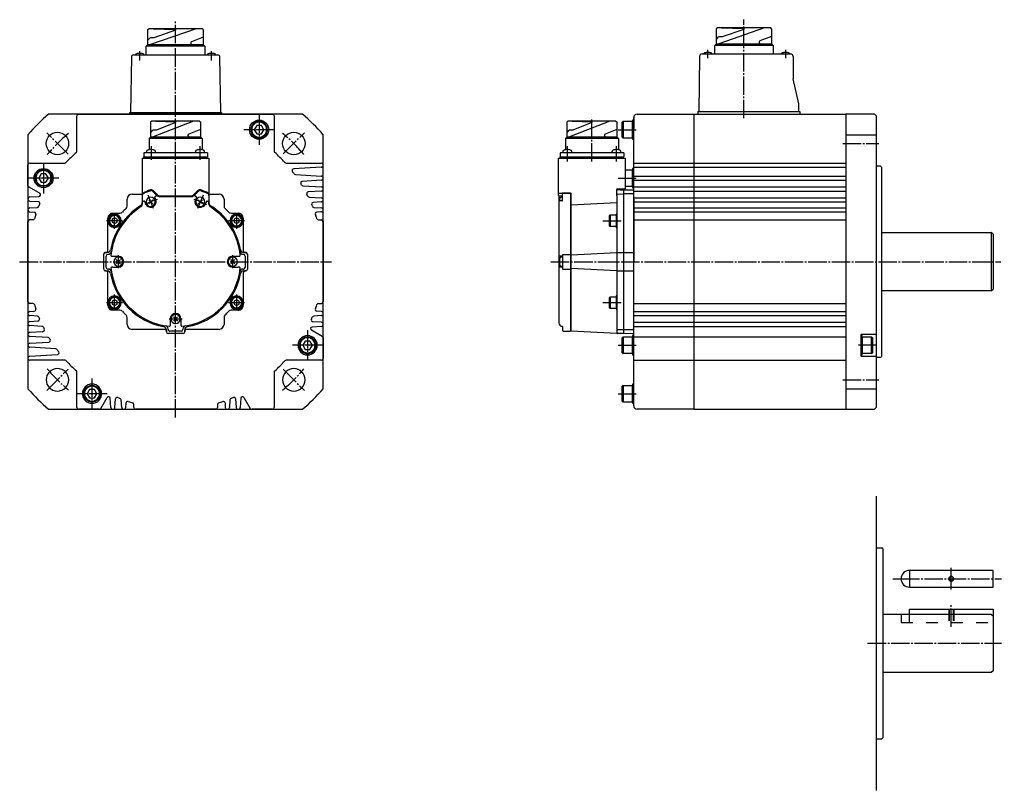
# Model space of a CAD drawing. Extents: x 0 to 920, y 0 to 461.
# Drawn here: x 0 to 587, y 0 to 461 of the extents above; entities that cross this region are included whole.
import ezdxf

# ---------------------------------------------------------------- set-up
doc = ezdxf.new("R2010")
doc.units = 0
doc.header["$MEASUREMENT"] = 0
doc.linetypes.add('DASH_CENTER', pattern=[14, 11, -1, 1, -1])
doc.linetypes.add('DASHED', pattern=[15, 7, -8])
doc.layers.get('0').update_dxf_attribs({"linetype": 'CONTINUOUS'})

msp = doc.modelspace()

# ---------------------------------------------------------------- linework, layer by layer
at = {"color": 1, "linetype": 'DASH_CENTER'}
for p, q in [((93.3, 223.05), (93.3, 460.7)), ((433.42, 402.15), (433.42, 461.2)), ((71.86, 436.65), (71.86, 442.39)), ((114.86, 436.65), (114.86, 442.39)), ((411.82, 438.15), (411.82, 443.15)), ((458.32, 443.15), (458.32, 438.15)), ((143.3, 404.45), (143.3, 386.25)), ((342.42, 376.35), (342.42, 402.49)), ((152.4, 395.35), (134.2, 395.35)), ((358.12, 395.35), (368.92, 395.35)), ((28.95, 380.69), (16.23, 393.42)), ((157.76, 380.81), (170.37, 393.42)), ((78.62, 385.53), (78.62, 377.27)), ((107.98, 377.27), (107.98, 385.53)), ((327.74, 376.35), (327.74, 385.44)), ((357.1, 376.35), (357.1, 385.44)), ((492.49, 387.06), (514.05, 387.06)), ((14.3, 375.45), (14.3, 357.25)), ((23.4, 366.35), (5.2, 366.35)), ((358.12, 366.35), (368.92, 366.35)), ((80.08, 348.27), (76.82, 356.12)), ((109.78, 356.12), (106.52, 348.27)), ((61.6, 340.85), (52, 340.85)), ((56.8, 336.05), (56.8, 345.65)), ((134.6, 340.85), (125, 340.85)), ((129.8, 345.65), (129.8, 336.05)), ((348.92, 340.85), (360.42, 340.85)), ((59.05, 320.24), (59.05, 312.46)), ((127.55, 312.46), (127.55, 320.24)), ((0, 316.35), (186.6, 316.35)), ((317.9, 316.35), (587.02, 316.35)), ((322.17, 316.35), (326.03, 316.35)), ((56.8, 287.05), (56.8, 296.65)), ((129.8, 296.65), (129.8, 287.05)), ((52, 291.85), (61.6, 291.85)), ((125, 291.85), (134.6, 291.85)), ((348.92, 291.85), (360.42, 291.85)), ((89.41, 282.1), (97.19, 282.1)), ((172.3, 275.45), (172.3, 257.25)), ((181.4, 266.35), (163.2, 266.35)), ((358.12, 266.35), (368.92, 266.35)), ((512.73, 266.35), (501.93, 266.35)), ((16.23, 239.27), (28.95, 252)), ((157.65, 252), (170.37, 239.27)), ((43.3, 246.45), (43.3, 228.25)), ((492.49, 245.64), (514.05, 245.64)), ((52.4, 237.35), (34.2, 237.35)), ((47.85, 237.35), (43.3, 237.35)), ((358.12, 237.35), (368.92, 237.35)), ((557.42, 120.18), (557.42, 133.28)), ((522.42, 126.61), (527.42, 126.61)), ((527.42, 126.61), (587.42, 126.61)), ((557.42, 97.9), (557.42, 111)), ((507.42, 88), (587.42, 88))]:
    msp.add_line(p, q, dxfattribs=at)
at = {"color": 7, "linetype": 'Continuous'}
for p, q in [((76.8, 455.2), (77.3, 455.7)), ((76.8, 446.26), (76.8, 455.2)), ((109.3, 455.7), (77.3, 455.7)), ((109.3, 455.7), (77.31, 455.7)), ((105.63, 455.7), (78.32, 446.26)), ((79.83, 455.7), (93.24, 455.31)), ((93.24, 454.84), (80.24, 450.35)), ((93.24, 455.31), (93.24, 454.84)), ((109.8, 455.2), (109.3, 455.7)), ((109.8, 455.2), (109.8, 446.26)), ((416.93, 455.7), (417.43, 456.2)), ((416.93, 446.76), (416.93, 455.7)), ((449.42, 456.2), (417.43, 456.2)), ((449.42, 456.2), (417.43, 456.2)), ((449.42, 456.2), (417.44, 456.2)), ((445.75, 456.2), (418.45, 446.76)), ((419.95, 456.2), (433.37, 455.81)), ((433.37, 455.34), (420.36, 450.85)), ((433.37, 455.81), (433.37, 455.34)), ((449.92, 455.7), (449.42, 456.2)), ((449.92, 455.7), (449.92, 446.76)), ((76.8, 448.85), (78.06, 450.35)), ((80.24, 450.35), (78.06, 450.35)), ((102.36, 447.24), (102.36, 447.01)), ((109.8, 450.67), (102.84, 447.94)), ((415.93, 445.76), (416.93, 446.76)), ((416.93, 449.35), (418.18, 450.85)), ((416.93, 446.76), (443.23, 446.76)), ((420.36, 450.85), (418.18, 450.85)), ((442.48, 447.74), (442.48, 447.51)), ((449.92, 451.17), (442.96, 448.44)), ((443.23, 446.76), (449.92, 446.76)), ((449.92, 446.76), (450.92, 445.76)), ((449.92, 446.76), (450.92, 445.76)), ((75.77, 440.15), (75.8, 445.26)), ((75.8, 445.26), (76.8, 446.26)), ((110.8, 445.26), (75.8, 445.26)), ((76.8, 446.26), (103.11, 446.26)), ((103.11, 446.26), (109.8, 446.26)), ((109.8, 446.26), (110.8, 445.26)), ((109.8, 446.26), (110.8, 445.26)), ((110.8, 445.26), (110.83, 440.15)), ((408.3, 440.65), (434.82, 440.65)), ((415.9, 440.65), (415.93, 445.76)), ((450.92, 445.76), (415.93, 445.76)), ((434.82, 440.65), (461.32, 440.65)), ((450.92, 445.76), (450.95, 440.65)), ((66.84, 438.67), (66.36, 405.65)), ((68.34, 440.15), (93.36, 440.15)), ((93.36, 440.15), (118.38, 440.15)), ((120.35, 405.65), (119.88, 438.67)), ((406.8, 439.17), (406.33, 406.15)), ((462.82, 439.15), (462.82, 425.85)), ((466.32, 410.85), (462.82, 425.85)), ((65.86, 404.65), (65.86, 405.65)), ((65.86, 405.65), (76.16, 405.65)), ((76.16, 405.65), (110.67, 405.65)), ((110.67, 405.65), (120.86, 405.65)), ((120.86, 405.65), (120.86, 404.65)), ((405.82, 406.15), (466.82, 406.15)), ((405.82, 406.15), (405.82, 404.65)), ((466.32, 406.15), (466.32, 410.85)), ((466.82, 406.15), (466.82, 404.65)), ((169.3, 404.65), (17.3, 404.65)), ((34.3, 382.49), (34.3, 403.65)), ((35.3, 404.65), (151.3, 404.65)), ((65.86, 404.65), (66.36, 404.65)), ((66.5, 404.65), (73.3, 404.65)), ((78.42, 399.99), (78.92, 400.49)), ((78.42, 391.05), (78.42, 399.99)), ((107.67, 400.49), (78.92, 400.49)), ((93.3, 400.49), (78.92, 400.49)), ((104.01, 400.49), (79.95, 391.05)), ((81.45, 400.49), (93.3, 400.1)), ((93.3, 399.63), (81.86, 395.14)), ((107.67, 400.49), (93.3, 400.49)), ((93.3, 400.1), (93.3, 399.63)), ((93.3, 399.63), (93.3, 400.1)), ((107.67, 400.49), (108.17, 399.99)), ((108.17, 399.99), (108.17, 391.05)), ((113.3, 404.65), (120.1, 404.65)), ((120.36, 404.65), (120.86, 404.65)), ((152.3, 403.65), (152.3, 382.49)), ((327.55, 399.99), (328.05, 400.49)), ((327.55, 391.05), (327.55, 399.99)), ((342.42, 400.49), (328.05, 400.49)), ((353.13, 400.49), (329.07, 391.05)), ((330.58, 400.49), (342.42, 400.1)), ((342.42, 399.63), (330.99, 395.14)), ((356.8, 400.49), (342.42, 400.49)), ((342.42, 399.63), (342.42, 400.1)), ((342.42, 400.1), (342.42, 399.63)), ((356.8, 400.49), (357.3, 399.99)), ((357.3, 399.99), (357.3, 391.05)), ((361.12, 400.35), (360.62, 399.85)), ((360.62, 390.85), (360.62, 399.85)), ((361.12, 400.35), (361.12, 390.35)), ((361.12, 400.35), (366.62, 400.35)), ((366.62, 401.1), (366.62, 389.6)), ((367.42, 401.1), (366.62, 401.1)), ((366.62, 395.35), (366.62, 400.35)), ((367.42, 316.35), (367.42, 402.65)), ((367.42, 402.65), (367.42, 396.02)), ((369.42, 404.65), (403.42, 404.65)), ((403.42, 404.65), (403.42, 228.05)), ((403.42, 404.65), (494.42, 404.65)), ((511.42, 404.65), (494.42, 404.65)), ((494.42, 404.65), (494.42, 228.05)), ((512.42, 403.65), (511.42, 404.65)), ((512.42, 403.65), (512.42, 316.35)), ((512.42, 403.65), (512.42, 396.45)), ((78.42, 393.64), (79.68, 395.14)), ((81.86, 395.14), (79.68, 395.14)), ((108.17, 395.46), (101.21, 392.73)), ((141.86, 397.85), (140.41, 395.35)), ((140.41, 395.35), (141.86, 392.85)), ((144.74, 397.85), (141.86, 397.85)), ((146.19, 395.35), (144.74, 397.85)), ((144.74, 392.85), (146.19, 395.35)), ((327.55, 393.64), (328.8, 395.14)), ((330.99, 395.14), (328.8, 395.14)), ((357.3, 395.46), (350.34, 392.73)), ((366.62, 390.35), (366.62, 395.35)), ((5, 392.34), (5, 240.35)), ((77.42, 390.05), (78.42, 391.05)), ((77.42, 390.05), (77.42, 383.33)), ((93.3, 390.05), (77.42, 390.05)), ((78.42, 391.05), (93.3, 391.05)), ((93.3, 391.05), (108.17, 391.05)), ((109.17, 390.05), (93.3, 390.05)), ((100.74, 392.03), (100.74, 391.8)), ((108.17, 391.05), (109.17, 390.05)), ((109.17, 390.05), (109.17, 383.33)), ((141.86, 392.85), (144.74, 392.85)), ((181.6, 240.35), (181.6, 392.34)), ((326.55, 390.05), (327.55, 391.05)), ((326.55, 390.05), (326.55, 383.33)), ((342.42, 390.05), (326.55, 390.05)), ((327.55, 391.05), (342.42, 391.05)), ((342.42, 391.05), (357.3, 391.05)), ((358.3, 390.05), (342.42, 390.05)), ((349.86, 392.03), (349.86, 391.8)), ((357.3, 391.05), (358.3, 390.05)), ((358.3, 390.05), (358.3, 383.33)), ((360.62, 390.85), (361.12, 390.35)), ((366.62, 390.35), (361.12, 390.35)), ((366.62, 389.6), (367.42, 389.6)), ((494.42, 392.34), (512.42, 392.34)), ((75.94, 382.28), (75.87, 381.44)), ((81.37, 381.44), (81.3, 382.28)), ((105.3, 382.28), (105.23, 381.44)), ((110.73, 381.44), (110.66, 382.28)), ((325.07, 382.28), (324.99, 381.44)), ((330.49, 381.44), (330.42, 382.28)), ((354.43, 382.28), (354.35, 381.44)), ((359.85, 381.44), (359.78, 382.28)), ((73.3, 378.35), (73.3, 351.53)), ((73.3, 378.35), (113.3, 378.35)), ((73.3, 378.35), (113.3, 378.35)), ((73.3, 378.35), (113.3, 378.35)), ((74.25, 381.44), (74.25, 379.05)), ((112.35, 381.44), (74.25, 381.44)), ((74.25, 379.05), (112.35, 379.05)), ((74.3, 378.35), (74.3, 379.05)), ((112.3, 378.35), (112.3, 379.05)), ((112.35, 381.44), (112.35, 379.05)), ((113.3, 378.35), (113.3, 351.53)), ((322.42, 378.35), (362.42, 378.35)), ((322.42, 357.62), (322.42, 378.35)), ((323.37, 381.44), (323.37, 379.05)), ((361.47, 381.44), (323.37, 381.44)), ((323.37, 379.05), (361.47, 379.05)), ((323.42, 378.35), (323.42, 379.05)), ((361.42, 378.35), (361.42, 379.05)), ((361.47, 381.44), (361.47, 379.05)), ((362.42, 378.35), (362.42, 360.05)), ((5, 361.92), (5, 374.35)), ((6, 375.35), (26.95, 375.35)), ((159.44, 375.35), (180.52, 375.35)), ((180.52, 372.86), (163.97, 371.85)), ((362.42, 371.35), (366.62, 371.35)), ((367.42, 372.1), (366.62, 372.1)), ((366.62, 372.1), (366.62, 360.6)), ((366.62, 366.35), (366.62, 371.35)), ((367.42, 375.35), (494.42, 375.35)), ((367.42, 372.85), (494.42, 372.85)), ((515.12, 373.5), (512.92, 373.5)), ((515.62, 373), (515.12, 373.5)), ((515.62, 373), (515.62, 368.85)), ((12.86, 368.85), (11.41, 366.35)), ((11.41, 366.35), (12.86, 363.85)), ((15.74, 368.85), (12.86, 368.85)), ((17.19, 366.35), (15.74, 368.85)), ((15.74, 363.85), (17.19, 366.35)), ((164.97, 368.54), (180.52, 367.59)), ((180.52, 365.1), (169.13, 364.41)), ((366.62, 361.35), (366.62, 366.35)), ((367.42, 367.59), (494.42, 367.59)), ((367.42, 365.09), (494.42, 365.09)), ((515.62, 368.85), (515.62, 259.7)), ((5.5, 361.06), (12.03, 357.29)), ((12.86, 363.85), (15.74, 363.85)), ((79.54, 358.61), (82.36, 355.79)), ((79.93, 358.97), (82.76, 356.14)), ((103.84, 356.14), (106.67, 358.97)), ((104.24, 355.79), (107.06, 358.61)), ((169.53, 361.76), (180.52, 361.08)), ((180.52, 358.6), (172.68, 358.12)), ((357.22, 359.35), (357.22, 356.05)), ((357.42, 355.85), (357.42, 359.05)), ((357.72, 359.85), (362.22, 359.85)), ((359.42, 359.38), (357.72, 359.35)), ((359.42, 359.38), (361.42, 359.35)), ((361.42, 359.36), (366.93, 359.45)), ((361.42, 359.36), (361.42, 273.34)), ((366.62, 361.35), (362.42, 361.35)), ((366.62, 360.6), (367.42, 360.6)), ((367.42, 361.09), (494.42, 361.09)), ((367.42, 272.74), (367.42, 359.95)), ((367.42, 358.59), (494.42, 358.59)), ((6.08, 355.09), (11.59, 355.42)), ((6.08, 352.61), (11.18, 352.29)), ((64.3, 349.65), (64.3, 353.85)), ((67.3, 356.85), (73.3, 356.85)), ((73.3, 356.03), (73.3, 350.77)), ((78.45, 352.19), (77.21, 353.43)), ((78.45, 352.19), (79.69, 353.43)), ((81.45, 353.44), (80.87, 354.85)), ((83.42, 355.35), (103.18, 355.35)), ((83.46, 355.85), (103.14, 355.85)), ((105.73, 354.85), (105.15, 353.44)), ((106.91, 353.43), (108.15, 352.19)), ((109.39, 353.43), (108.15, 352.19)), ((113.3, 356.85), (119.3, 356.85)), ((122.3, 353.85), (122.3, 349.65)), ((173.24, 355.03), (180.52, 354.59)), ((322.42, 356.05), (322.42, 357.62)), ((322.62, 357.42), (329.72, 357.42)), ((322.62, 355.85), (324.87, 355.85)), ((322.72, 355.59), (322.72, 352.47)), ((322.72, 352.47), (322.72, 350.67)), ((322.92, 355.79), (324.72, 355.79)), ((324.72, 352.67), (322.92, 352.67)), ((324.92, 354.94), (324.08, 354.87)), ((329.52, 357.42), (324.72, 357.42)), ((324.72, 355.79), (324.72, 355.79)), ((324.72, 352.67), (324.72, 352.67)), ((324.92, 355.99), (324.92, 356.92)), ((324.92, 352.87), (324.92, 355.99)), ((329.52, 357.42), (329.52, 275.15)), ((329.92, 274.75), (329.92, 357.22)), ((357.42, 355.85), (357.42, 273.35)), ((357.72, 356.85), (359.42, 356.88)), ((359.42, 356.88), (361.42, 356.85)), ((366.93, 356.95), (361.42, 356.86)), ((367.42, 354.59), (494.42, 354.59)), ((367.42, 353.85), (367.42, 316.35)), ((6.08, 348.59), (10.59, 348.86)), ((75.45, 350.95), (74.86, 352.36)), ((78.45, 352.19), (77.21, 350.96)), ((78.45, 352.19), (79.69, 350.96)), ((106.91, 350.96), (108.15, 352.19)), ((109.39, 350.96), (108.15, 352.19)), ((111.74, 352.36), (111.15, 350.95)), ((113.3, 350.77), (113.3, 351.84)), ((180.52, 352.1), (175.62, 351.8)), ((176.01, 348.86), (180.52, 348.59)), ((322.72, 350.67), (322.72, 319.8)), ((329.92, 350.41), (357.42, 351.81)), ((367.42, 352.09), (494.42, 352.09)), ((367.42, 348.59), (494.42, 348.59)), ((7.87, 341.35), (6, 341.35)), ((6.08, 346.11), (8.76, 345.94)), ((52.8, 322.85), (52.8, 342.35)), ((56.8, 342.58), (55.3, 341.71)), ((55.3, 341.71), (55.3, 339.98)), ((55.8, 345.35), (59.99, 345.35)), ((58.3, 341.71), (56.8, 342.58)), ((58.3, 339.98), (58.3, 341.71)), ((126.61, 345.35), (130.8, 345.35)), ((129.8, 342.58), (128.3, 341.71)), ((128.3, 341.71), (128.3, 339.98)), ((131.3, 341.71), (129.8, 342.58)), ((131.3, 339.98), (131.3, 341.71)), ((133.8, 342.35), (133.8, 322.85)), ((180.52, 346.1), (177.84, 345.94)), ((178.73, 341.34), (180.6, 341.34)), ((353.27, 344.35), (352.92, 344)), ((352.92, 337.7), (352.92, 344)), ((353.27, 344.35), (356.92, 344.35)), ((353.27, 344.35), (353.27, 337.35)), ((357.42, 344.85), (356.92, 344.85)), ((356.92, 344.85), (356.92, 336.85)), ((367.42, 346.09), (494.42, 346.09)), ((367.42, 341.34), (494.42, 341.34)), ((5, 316.35), (5, 340.35)), ((55.3, 339.98), (56.8, 339.11)), ((56.8, 339.11), (58.3, 339.98)), ((128.3, 339.98), (129.8, 339.11)), ((129.8, 339.11), (131.3, 339.98)), ((181.6, 340.34), (181.6, 316.35)), ((352.92, 337.7), (353.27, 337.35)), ((356.92, 337.35), (353.27, 337.35)), ((356.92, 336.85), (357.42, 336.85)), ((515.62, 333.85), (527.42, 333.85)), ((527.42, 333.85), (581.42, 333.85)), ((582.42, 332.85), (581.42, 333.85)), ((581.42, 333.85), (581.42, 298.85)), ((582.42, 332.85), (582.42, 328.85)), ((582.42, 328.85), (582.42, 316.35)), ((50.3, 311.85), (50.3, 320.85)), ((50.3, 311.85), (50.3, 320.85)), ((50.3, 311.84), (50.3, 320.84)), ((50.3, 311.84), (50.3, 320.84)), ((51.3, 321.85), (51.8, 321.85)), ((52.48, 321.84), (51.3, 321.84)), ((51.7, 312.95), (51.7, 319.75)), ((52.95, 320.75), (52.7, 320.75)), ((55.13, 319.6), (55.85, 319.6)), ((55.85, 319.6), (59.05, 319.6)), ((59.05, 316.35), (57.81, 317.58)), ((59.05, 316.35), (60.29, 317.58)), ((127.55, 316.35), (126.31, 317.58)), ((127.55, 319.6), (130.75, 319.6)), ((127.55, 316.35), (128.79, 317.58)), ((130.75, 319.6), (131.47, 319.6)), ((133.9, 320.75), (133.64, 320.75)), ((135.3, 321.84), (134.12, 321.84)), ((134.8, 321.85), (135.3, 321.85)), ((134.9, 319.75), (134.9, 312.95)), ((136.3, 320.85), (136.3, 311.85)), ((136.3, 320.85), (136.3, 311.85)), ((136.3, 320.84), (136.3, 311.84)), ((136.3, 320.84), (136.3, 311.84)), ((322.72, 319.6), (322.72, 313.1)), ((324.72, 319.6), (322.92, 319.6)), ((324.92, 319.1), (324.08, 319.03)), ((324.72, 319.6), (324.69, 319.6)), ((324.92, 320.75), (329.52, 320.75)), ((324.92, 320.75), (324.92, 311.95)), ((329.92, 320.45), (357.42, 321.85)), ((357.42, 321.85), (361.42, 321.85)), ((361.42, 321.85), (367.42, 321.85)), ((5, 292.35), (5, 316.35)), ((52.7, 311.95), (52.95, 311.95)), ((55.85, 313.1), (55.13, 313.1)), ((55.85, 313.1), (59.05, 313.1)), ((59.05, 316.35), (57.81, 315.11)), ((59.05, 316.35), (60.29, 315.11)), ((127.55, 316.35), (126.31, 315.11)), ((127.55, 316.35), (128.79, 315.11)), ((127.55, 313.1), (130.75, 313.1)), ((131.47, 313.1), (130.75, 313.1)), ((133.64, 311.95), (133.9, 311.95)), ((181.6, 316.35), (181.6, 292.35)), ((322.72, 312.9), (322.72, 279.68)), ((324.69, 313.09), (322.92, 313.1)), ((324.08, 313.68), (324.92, 313.6)), ((324.69, 313.09), (324.72, 313.09)), ((324.92, 311.95), (329.52, 311.95)), ((357.42, 310.85), (329.92, 312.24)), ((367.42, 230.05), (367.42, 316.35)), ((512.42, 316.35), (512.42, 229.05)), ((582.42, 316.35), (582.42, 303.85)), ((51.8, 310.85), (51.3, 310.85)), ((51.3, 310.84), (52.48, 310.84)), ((52.8, 290.35), (52.8, 309.85)), ((133.8, 309.85), (133.8, 290.35)), ((134.12, 310.84), (135.3, 310.84)), ((135.3, 310.85), (134.8, 310.85)), ((357.42, 310.85), (361.42, 310.85)), ((361.42, 310.85), (367.42, 310.85)), ((581.42, 298.85), (582.42, 299.85)), ((582.42, 303.85), (582.42, 299.85)), ((353.27, 295.35), (352.92, 295)), ((352.92, 288.7), (352.92, 295)), ((353.27, 295.35), (353.27, 288.35)), ((353.27, 295.35), (356.92, 295.35)), ((356.92, 295.85), (356.92, 287.85)), ((357.42, 295.85), (356.92, 295.85)), ((527.42, 298.85), (515.62, 298.85)), ((581.42, 298.85), (527.42, 298.85)), ((7.87, 291.35), (6, 291.35)), ((56.8, 293.58), (55.3, 292.71)), ((55.3, 292.71), (55.3, 290.98)), ((55.3, 290.98), (56.8, 290.11)), ((58.3, 292.71), (56.8, 293.58)), ((56.8, 290.11), (58.3, 290.98)), ((58.3, 290.98), (58.3, 292.71)), ((129.8, 293.58), (128.3, 292.71)), ((128.3, 292.71), (128.3, 290.98)), ((128.3, 290.98), (129.8, 290.11)), ((131.3, 292.71), (129.8, 293.58)), ((129.8, 290.11), (131.3, 290.98)), ((131.3, 290.98), (131.3, 292.71)), ((178.73, 291.35), (180.6, 291.35)), ((352.92, 288.7), (353.27, 288.35)), ((356.92, 288.35), (353.27, 288.35)), ((356.92, 287.85), (357.42, 287.85)), ((367.42, 291.35), (494.42, 291.35)), ((6.08, 286.59), (8.76, 286.75)), ((10.59, 283.83), (6.08, 284.11)), ((59.99, 287.35), (55.8, 287.35)), ((64.3, 278.85), (64.3, 283.04)), ((90.05, 282.1), (90.05, 278.18)), ((93.3, 282.1), (92.06, 283.33)), ((93.3, 282.1), (92.06, 280.86)), ((93.3, 282.1), (94.54, 283.33)), ((93.3, 282.1), (94.54, 280.86)), ((96.55, 282.1), (96.55, 278.18)), ((122.3, 283.04), (122.3, 278.85)), ((130.8, 287.35), (126.61, 287.35)), ((180.52, 284.11), (176.01, 283.83)), ((180.52, 286.59), (177.84, 286.75)), ((367.42, 286.6), (494.42, 286.6)), ((367.42, 284.1), (494.42, 284.1)), ((6.08, 280.59), (10.98, 280.89)), ((13.36, 277.66), (6.08, 278.11)), ((180.52, 277.61), (175.01, 277.27)), ((180.52, 280.09), (175.42, 280.4)), ((324.72, 277.68), (324.69, 277.68)), ((324.92, 277.48), (324.92, 275.25)), ((367.42, 280.1), (494.42, 280.1)), ((367.42, 277.6), (494.42, 277.6)), ((6.08, 274.09), (13.92, 274.57)), ((17.07, 270.94), (6.08, 271.61)), ((86.8, 275.85), (67.3, 275.85)), ((87.8, 275.53), (87.8, 274.34)), ((87.8, 274.35), (87.8, 274.85)), ((93.3, 273.35), (88.8, 273.35)), ((97.8, 273.34), (88.8, 273.34)), ((88.9, 276), (88.9, 275.75)), ((96.7, 274.75), (89.9, 274.75)), ((97.8, 273.35), (93.3, 273.35)), ((97.7, 275.75), (97.7, 276)), ((98.8, 274.34), (98.8, 275.53)), ((98.8, 274.85), (98.8, 274.35)), ((119.3, 275.85), (99.8, 275.85)), ((181.1, 271.63), (174.57, 275.4)), ((181.6, 270.77), (181.6, 258.35)), ((325.42, 274.75), (329.52, 274.75)), ((329.52, 274.75), (329.52, 275.15)), ((329.52, 275.15), (329.92, 275.15)), ((329.52, 274.75), (329.52, 275.15)), ((357.42, 273.35), (329.92, 274.75)), ((357.72, 275.84), (359.42, 275.81)), ((359.42, 273.31), (357.72, 273.34)), ((359.42, 275.81), (361.42, 275.85)), ((361.42, 273.35), (359.42, 273.31)), ((361.12, 271.35), (360.62, 270.85)), ((360.62, 261.85), (360.62, 270.85)), ((361.12, 271.35), (366.62, 271.35)), ((361.12, 271.35), (361.12, 261.35)), ((361.42, 275.84), (366.93, 275.74)), ((366.93, 273.24), (361.42, 273.34)), ((367.42, 272.1), (366.62, 272.1)), ((366.62, 272.1), (366.62, 260.6)), ((366.62, 266.35), (366.62, 271.35)), ((367.42, 271.35), (494.42, 271.35)), ((503.42, 272.65), (503.42, 260.05)), ((504.22, 272.1), (503.42, 272.1)), ((512.42, 272.85), (503.62, 272.85)), ((504.22, 260.6), (504.22, 272.1)), ((504.22, 271.35), (509.72, 271.35)), ((504.22, 271.35), (504.22, 266.35)), ((510.22, 270.85), (509.72, 271.35)), ((509.72, 261.35), (509.72, 271.35)), ((510.22, 270.85), (510.22, 261.85)), ((6.08, 267.59), (17.47, 268.29)), ((21.63, 264.16), (6.08, 265.11)), ((170.86, 268.85), (169.41, 266.35)), ((169.41, 266.35), (170.86, 263.85)), ((173.74, 268.85), (170.86, 268.85)), ((175.19, 266.35), (173.74, 268.85)), ((173.74, 263.85), (175.19, 266.35)), ((366.62, 261.35), (366.62, 266.35)), ((504.22, 266.35), (504.22, 261.35)), ((5, 258.59), (5, 258.35)), ((6.17, 259.83), (22.63, 260.84)), ((170.86, 263.85), (173.74, 263.85)), ((360.62, 261.85), (361.12, 261.35)), ((366.62, 261.35), (361.12, 261.35)), ((366.62, 260.6), (367.42, 260.6)), ((503.42, 260.6), (504.22, 260.6)), ((503.62, 259.85), (512.42, 259.85)), ((509.72, 261.35), (504.22, 261.35)), ((509.72, 261.35), (510.22, 261.85)), ((512.92, 259.2), (515.12, 259.2)), ((515.12, 259.2), (515.62, 259.7)), ((27.16, 257.35), (6, 257.35)), ((180.6, 257.35), (159.44, 257.35)), ((367.42, 257.35), (494.42, 257.35)), ((34.3, 229.05), (34.3, 250.21)), ((152.3, 250.21), (152.3, 229.05)), ((361.12, 242.35), (360.62, 241.85)), ((360.62, 232.85), (360.62, 241.85)), ((361.12, 242.35), (361.12, 232.35)), ((361.12, 242.35), (366.62, 242.35)), ((366.62, 243.1), (366.62, 231.6)), ((367.42, 243.1), (366.62, 243.1)), ((366.62, 237.35), (366.62, 242.35)), ((41.86, 239.85), (40.41, 237.35)), ((40.41, 237.35), (41.86, 234.85)), ((44.74, 239.85), (41.86, 239.85)), ((46.19, 237.35), (44.74, 239.85)), ((44.74, 234.85), (46.19, 237.35)), ((48.59, 228.55), (52.36, 235.07)), ((134.24, 235.07), (138.01, 228.55)), ((366.62, 232.35), (366.62, 237.35)), ((494.42, 240.35), (512.42, 240.35)), ((512.42, 236.24), (512.42, 229.05)), ((41.86, 234.85), (44.74, 234.85)), ((54.56, 229.12), (54.22, 234.64)), ((57.04, 229.12), (57.35, 234.23)), ((61.06, 229.12), (60.78, 233.64)), ((63.54, 229.12), (63.7, 231.81)), ((68.3, 229.05), (68.3, 230.92)), ((118.3, 230.92), (118.3, 229.05)), ((122.89, 231.81), (123.06, 229.12)), ((125.82, 233.64), (125.54, 229.12)), ((129.25, 234.23), (129.56, 229.12)), ((132.38, 234.64), (132.04, 229.12)), ((360.62, 232.85), (361.12, 232.35)), ((366.62, 232.35), (361.12, 232.35)), ((366.62, 231.6), (367.42, 231.6)), ((17.3, 228.05), (169.3, 228.05)), ((47.72, 228.05), (35.3, 228.05)), ((117.3, 228.05), (69.3, 228.05)), ((151.3, 228.05), (138.88, 228.05)), ((403.42, 228.05), (369.42, 228.05)), ((403.42, 228.05), (494.42, 228.05)), ((494.42, 228.05), (511.42, 228.05)), ((511.42, 228.05), (512.42, 229.05)), ((512.42, 176), (512.42, 145.65)), ((512.42, 145.65), (512.42, 30.35)), ((512.92, 145.15), (515.92, 145.15)), ((516.42, 144.65), (515.92, 145.15)), ((516.42, 144.65), (516.42, 105.5)), ((532.42, 131.61), (532.42, 121.61)), ((582.42, 131.61), (532.42, 131.61)), ((582.42, 121.61), (582.42, 131.61)), ((532.42, 121.61), (582.42, 121.61)), ((532.42, 108.5), (555.92, 108.5)), ((532.42, 105.5), (532.42, 108.5)), ((555.92, 108.5), (556.17, 108.5)), ((556.17, 108.5), (558.67, 108.5)), ((558.67, 108.5), (558.92, 108.5)), ((558.92, 108.5), (582.42, 108.5)), ((582.42, 108.5), (582.42, 104.29)), ((516.42, 105.5), (527.42, 105.5)), ((516.42, 105.5), (516.42, 70.5)), ((527.42, 105.5), (532.42, 105.5)), ((532.42, 105.5), (581.42, 105.5)), ((581.42, 105.5), (582.42, 104.5)), ((582.42, 104.5), (582.42, 104.29)), ((582.42, 104.29), (582.42, 100.5)), ((582.42, 100.5), (582.42, 71.5)), ((581.42, 70.5), (516.42, 70.5)), ((516.42, 70.5), (516.42, 31.35)), ((582.42, 71.5), (581.42, 70.5)), ((512.42, 30.35), (512.42, 0)), ((512.92, 30.85), (515.92, 30.85)), ((516.42, 31.35), (515.92, 30.85))]:
    msp.add_line(p, q, dxfattribs=at)
at = {"color": 2, "linetype": 'DASHED'}
for p, q in [((555.92, 108.5), (555.92, 100.5)), ((558.92, 108.5), (558.92, 100.5)), ((527.42, 105.5), (527.42, 100.5)), ((527.42, 100.5), (582.42, 100.5))]:
    msp.add_line(p, q, dxfattribs=at)
at = {"color": 7, "linetype": 'DASHED'}
for p, q in [((556.17, 108.5), (556.17, 100.5)), ((558.67, 108.5), (558.67, 100.5)), ((532.42, 100.5), (532.42, 105.5))]:
    msp.add_line(p, q, dxfattribs=at)
at = {"color": 7, "linetype": 'Continuous'}
for centre, major_axis, start_param, end_param in [((103.11, 447.24), (0.53, 0.53), 1.159283, 2.356194), ((103.11, 447.01), (-0.53, 0.53), 0.785398, 2.356194), ((443.23, 447.74), (0.53, 0.53), 1.159283, 2.356194), ((443.23, 447.51), (-0.53, 0.53), 0.785398, 2.356194), ((70.18, 439.79), (-0.707, 0.707), -0.50166, 0.417199), ((71.86, 434.03), (4.95, 4.95), 0.785398, 1.069137), ((71.86, 434.03), (-4.95, 4.95), -1.069137, -0.785398), ((73.54, 439.79), (0.707, 0.707), 5.865986, 6.784845), ((113.18, 439.79), (-0.707, 0.707), -0.50166, 0.417199), ((114.86, 434.03), (4.95, 4.95), 0.785398, 1.069137), ((114.86, 434.03), (-4.95, 4.95), -1.069137, -0.785398), ((116.54, 439.79), (0.707, 0.707), 5.865986, 6.784845), ((408.3, 439.15), (-1.06, 1.06), -0.785398, 0.771031), ((410.14, 440.29), (-0.707, 0.707), -0.50166, 0.417199), ((411.82, 434.53), (-4.95, 4.95), -0.785398, -0.50166), ((411.82, 434.53), (-4.95, 4.95), -1.069137, -0.785398), ((413.5, 440.29), (-0.707, 0.707), 4.29519, 5.214048), ((456.64, 440.29), (-0.707, 0.707), -0.50166, 0.417199), ((458.32, 434.53), (-4.95, 4.95), -0.785398, -0.50166), ((458.32, 434.53), (-4.95, 4.95), -1.069137, -0.785398), ((460, 440.29), (-0.707, 0.707), 4.29519, 5.214048), ((461.32, 439.15), (1.06, 1.06), 5.497787, 7.068583), ((68.34, 438.65), (1.06, 1.06), 0.785398, 2.341828), ((118.38, 438.65), (1.06, 1.06), 5.512154, 7.068583), ((93.3, 316.35), (-105.56, 49.29), -0.423297, -0.273795), ((35.3, 403.65), (0.707, 0.707), 0.785398, 2.356194), ((143.3, 395.35), (5.64, 1.13), -0.1969226458729343, 6.086262661306651), ((143.3, 395.35), (4.6, 1.95), -0.400666, 5.882519), ((143.3, 395.35), (4.49, 0.34), -0.075599, 6.207586), ((151.3, 403.65), (-0.707, 0.707), 3.926991, 5.497787), ((93.3, 316.35), (116.34, 6.06), 0.658622, 0.808124), ((369.42, 402.65), (1.41, 1.41), 0.785398, 2.356194), ((22.59, 387.06), (-6.65, 1.13), 3.310177492060217, 9.593362799239804), ((164.01, 387.06), (-6.65, 1.13), 3.310177492060217, 9.593362799239804), ((101.49, 392.03), (-0.53, 0.53), -0.411514, 0.785398), ((101.49, 391.8), (-0.53, 0.53), 0.785398, 2.356194), ((350.61, 392.03), (-0.53, 0.53), -0.411514, 0.785398), ((350.61, 391.8), (-0.53, 0.53), 0.785398, 2.356194), ((33.3, 382.49), (-0.707, 0.707), 3.092956, 3.926991), ((76.94, 382.2), (0.707, 0.707), 1.069137, 2.268928), ((78.62, 376.44), (4.95, 4.95), 0.956967, 1.069137), ((78.62, 376.44), (-4.95, 4.95), -0.785398, -0.613829), ((78.62, 376.44), (4.95, 4.95), 0.50166, 0.785398), ((80.3, 382.2), (-0.707, 0.707), 4.014257, 5.214048), ((106.3, 382.2), (-0.707, 0.707), -0.50166, 0.698132), ((107.98, 376.44), (4.95, 4.95), 0.785398, 1.069137), ((107.98, 376.44), (4.95, 4.95), 0.613829, 0.785398), ((107.98, 376.44), (-4.95, 4.95), -1.069137, -0.956967), ((109.66, 382.2), (-0.707, 0.707), 4.014257, 5.214048), ((153.3, 382.49), (-0.707, 0.707), 0.785398, 1.619433), ((326.06, 382.2), (-0.707, 0.707), -0.50166, 0.698132), ((327.74, 376.44), (-4.95, 4.95), -0.613844, -0.50166), ((327.74, 376.44), (-4.95, 4.95), -0.785398, -0.613844), ((327.74, 376.44), (-4.95, 4.95), -1.069137, -0.785398), ((329.42, 382.2), (0.707, 0.707), 5.585054, 6.784845), ((355.42, 382.2), (-0.707, 0.707), -0.50166, 0.698132), ((357.1, 376.44), (-4.95, 4.95), -0.785398, -0.50166), ((357.1, 376.44), (4.95, 4.95), 0.613829, 0.785398), ((357.1, 376.44), (-4.95, 4.95), -1.069137, -0.956967), ((358.78, 382.2), (-0.707, 0.707), 4.014257, 5.214048), ((92.15, 315.32), (-70.64, 52.99), -0.207904, -0.108792), ((93.3, 316.35), (68.69, 55.48), 0.057323, 0.154597), ((6, 374.35), (0.707, 0.707), 0.785398, 2.356194), ((14.3, 366.35), (5.67, 0.96), -0.1672996080030793, 6.115885699176507), ((14.3, 366.35), (-4.88, 1.09), 3.362230314330205, 9.645415621509791), ((14.3, 366.35), (-3.98, 2.1), 3.627634, 9.910819), ((26.95, 376.35), (0.707, 0.707), 3.926991, 4.745411), ((159.44, 376.35), (0.707, 0.707), 3.092956, 3.926991), ((164.03, 370.85), (-0.707, 0.707), -0.724312, 1.441953), ((93.3, 316.35), (-62.44, 62.44), 4.565028, 4.583545), ((180.35, 374.11), (-0.886, 0.886), 2.498654, 5.355328), ((512.92, 374), (-0.354, 0.354), 0.785398, 2.356194), ((165.03, 369.54), (-0.707, 0.707), 1.423435, 2.295108), ((169.19, 363.41), (0.707, 0.707), 0.846485, 2.911283), ((180.35, 366.34), (0.886, 0.886), 4.06945, 6.926124), ((6, 361.92), (-0.707, 0.707), 0.785398, 1.832596), ((93.3, 316.34), (-32.17, 32.17), -0.451143, -0.34076), ((93.3, 316.35), (42.27, 15.42), 1.555947, 1.667434), ((78.86, 357.91), (1.06, 1.06), 0, 1.119653), ((78.83, 357.9), (-0.707, 0.707), 4.712389, 5.832808), ((107.73, 357.91), (-1.06, 1.06), -1.119653, 0), ((107.77, 357.9), (0.707, 0.707), 0.450378, 1.570796), ((93.3, 316.35), (-42.96, 13.41), 4.568496, 4.679983), ((93.3, 316.34), (19.54, 41.09), -0.000661, 0.109722), ((93.3, 316.35), (75.29, 46.13), -0.003166, 0.005434), ((169.59, 362.75), (0.707, 0.707), 2.902683, 3.865904), ((180.35, 359.84), (-0.886, 0.886), 2.498654, 5.355328), ((357.72, 359.35), (-0.354, 0.354), -0.785398, 0.785398), ((357.72, 359.05), (-0.212, 0.212), -0.767945, 0.785398), ((362.22, 360.05), (0.141, 0.141), 3.926991, 5.497787), ((366.92, 359.95), (-0.354, 0.354), 2.373648, 3.926991), ((6.25, 353.85), (-0.886, 0.886), -0.642939, 2.213735), ((11.53, 356.42), (0.707, 0.707), 3.988077, 6.544985), ((67.3, 353.85), (-2.12, 2.12), -0.785398, 0.785398), ((73.6, 357.69), (-0.212, 0.212), 0.785398, 2.800832), ((74.3, 356.03), (-0.707, 0.707), -0.338891, 0.785398), ((93.3, 316.35), (36.12, 19.4), 1.563379, 1.580269), ((74.4, 352.17), (-0.354, 0.354), 4.31969, 5.983257), ((78.45, 352.19), (1.94, 1.94), 5.497787, 11.780972), ((81.33, 355.04), (-0.354, 0.354), -0.485379, 1.178097), ((93.3, 316.35), (-28.99, 28.99), -0.506987, -0.485379), ((78.45, 352.19), (2.3, 2.3), 5.497787, 5.890486), ((82.17, 355.29), (0.354, 0.354), 0.10944, 1.063809), ((83.42, 356.85), (-1.06, 1.06), 1.570796, 2.356194), ((83.46, 356.85), (-0.707, 0.707), 1.570796, 2.356194), ((103.14, 356.85), (-0.707, 0.707), 2.356194, 3.141593), ((103.18, 356.85), (-1.06, 1.06), 2.356194, 3.032153), ((104.43, 355.29), (-0.354, 0.354), -1.063809, -0.10944), ((93.3, 316.35), (11.92, 39.23), -0.006558, 0.016511), ((108.15, 352.19), (2.3, 2.3), 1.963495, 2.356194), ((108.15, 352.19), (1.94, 1.94), 5.497787, 11.780972), ((105.27, 355.04), (0.354, 0.354), 5.105088, 6.768564), ((112.2, 352.17), (0.354, 0.354), 0.299928, 1.963495), ((93.3, 316.35), (-36.11, 19.42), 4.703584, 4.721992), ((112.3, 356.03), (0.707, 0.707), 5.497787, 6.622076), ((113, 357.69), (-0.212, 0.212), 1.911557, 3.926991), ((119.3, 353.85), (2.12, 2.12), 5.497787, 7.068583), ((172.75, 357.12), (-0.707, 0.707), -0.724312, 1.259622), ((93.3, 316.35), (-39.8, 78.82), 4.705282, 4.719023), ((173.3, 356.03), (-0.707, 0.707), 1.245881, 2.295108), ((180.35, 353.34), (0.886, 0.886), 4.06945, 6.926124), ((322.62, 357.62), (-0.141, 0.141), 0.785397, 2.356194), ((322.62, 356.05), (-0.141, 0.141), 0.785397, 2.356194), ((322.62, 356.05), (-0.141, 0.141), 0.785397, 2.356194), ((322.92, 355.59), (-0.141, 0.141), -0.785176, 0.785398), ((322.92, 352.47), (-0.141, 0.141), -0.785398, 0.785398), ((329.92, 352.19), (-4.95, 4.95), 0.50166, 0.717612), ((324.16, 353.87), (0.707, 0.707), 0.872665, 2.072456), ((324.72, 355.99), (-0.141, 0.141), 2.356194, 3.926991), ((324.72, 352.87), (0.141, 0.141), 3.926991, 5.497787), ((325.42, 356.92), (-0.354, 0.354), -0.785398, 0.785398), ((329.72, 357.22), (0.141, 0.141), 5.497787, 7.068583), ((357.42, 356.05), (0.141, 0.141), 2.356194, 3.926991), ((357.72, 356.55), (-0.212, 0.212), -0.767945, 0.785398), ((366.92, 357.45), (-0.354, 0.354), 2.373648, 3.926991), ((6.25, 347.35), (-0.886, 0.886), -0.642939, 2.213735), ((10.53, 349.86), (-0.707, 0.707), 2.417281, 3.542262), ((11.12, 351.29), (-0.707, 0.707), 3.52488, 5.436701), ((93.3, 316.35), (33.88, 81.54), 1.562506, 1.579888), ((93.3, 316.34), (-39.41, 2.64), -0.945269, -0.114937), ((93.3, 316.35), (38.71, 3.24), 2.055997, 2.960131), ((93.3, 316.35), (30.76, 30.76), 1.534961, 1.606632), ((62.3, 349.65), (1.41, 1.41), 4.676553, 5.497787), ((71.3, 351.53), (1.41, 1.41), 4.485733, 5.497787), ((71.3, 350.77), (-1.41, 1.41), 2.924917, 3.926991), ((73.8, 351.84), (0.354, 0.354), 1.287759, 2.356194), ((78.45, 352.19), (3.24, 0.23), 3.46262, 6.211513), ((108.15, 352.19), (3.22, 0.46), 3.000002, 5.748896), ((112.8, 351.84), (0.354, 0.354), 5.497787, 6.566223), ((115.3, 351.53), (-1.41, 1.41), 0.785398, 1.797452), ((115.3, 350.77), (1.41, 1.41), 2.356194, 3.358269), ((93.3, 316.35), (-38.81, 1.82), 3.286279, 4.190413), ((93.3, 316.34), (39.44, 2.15), 0.127226, 0.957558), ((124.3, 349.65), (-1.41, 1.41), 0.785398, 1.606632), ((93.3, 316.35), (30.76, 30.76), 6.24735, 6.319021), ((175.68, 350.81), (0.707, 0.707), 0.846485, 2.752365), ((93.3, 316.35), (-33.22, 81.81), 4.711379, 4.722838), ((176.07, 349.86), (0.707, 0.707), 2.740906, 3.865904), ((180.35, 347.34), (0.886, 0.886), 4.06945, 6.926124), ((6, 340.35), (0.707, 0.707), 0.785398, 2.356194), ((7.87, 342.35), (-0.707, 0.707), 2.356194, 3.631559), ((8.7, 344.94), (-0.707, 0.707), 3.601017, 5.436701), ((93.3, 316.35), (-84.12, 26.86), -0.016903, 0.013639), ((56.8, 340.85), (3.87, 1), -0.251833, 6.031352), ((55.8, 342.35), (-2.12, 2.12), -0.785398, 0.785398), ((56.8, 340.85), (2.47, 2.47), 5.497787, 11.780972), ((56.8, 340.85), (-2.23, 2.23), 3.926991, 10.210176), ((59.99, 347.35), (-1.41, 1.41), 2.356194, 3.177428), ((126.61, 347.35), (1.41, 1.41), 3.105757, 3.926991), ((129.8, 340.85), (3.77, 1.34), -0.34159, 5.941595), ((129.8, 340.85), (3.17, 1.49), -0.440598, 5.842587), ((129.8, 340.85), (-2.23, 2.23), 3.926991, 10.210176), ((130.8, 342.35), (2.12, 2.12), 5.497787, 7.068583), ((177.9, 344.94), (0.707, 0.707), 0.846485, 2.682151), ((93.3, 316.35), (-27.83, 83.8), 4.687183, 4.717724), ((178.73, 342.34), (0.707, 0.707), 2.65161, 3.926991), ((180.6, 340.34), (-0.707, 0.707), 3.926991, 5.497787), ((52.48, 323.84), (1.41, 1.41), 3.926991, 5.316066), ((134.12, 323.84), (-1.41, 1.41), 0.96712, 2.356194), ((51.3, 320.85), (-0.707, 0.707), -0.785415, 0.785398), ((51.3, 320.84), (-0.707, 0.707), -0.785398, 0.785398), ((51.3, 320.84), (-0.707, 0.707), -0.785398, 0.785398), ((52.7, 319.75), (0.707, 0.707), 0.785398, 2.356194), ((51.8, 322.85), (-0.707, 0.707), 2.356178, 3.926991), ((52.95, 322.75), (1.41, 1.41), 3.926991, 5.340468), ((55.13, 320.1), (0.354, 0.354), 2.258254, 3.926991), ((59.05, 316.35), (1.94, 1.94), 5.497787, 11.780972), ((59.05, 316.35), (2.3, 2.3), 3.926991, 7.068583), ((127.55, 316.35), (2.3, 2.3), 0.785398, 3.926991), ((127.55, 316.35), (1.94, 1.94), 5.497787, 11.780972), ((131.47, 320.1), (-0.354, 0.354), 2.356194, 4.024931), ((133.64, 322.75), (1.41, 1.41), 2.513513, 3.926991), ((134.8, 322.85), (-0.707, 0.707), 0.785398, 2.356211), ((133.9, 319.75), (-0.707, 0.707), 3.926991, 5.497787), ((135.3, 320.85), (0.707, 0.707), 5.497787, 7.0686), ((135.3, 320.84), (0.707, 0.707), 5.497787, 7.068583), ((135.3, 320.84), (0.707, 0.707), 5.497787, 7.068583), ((322.92, 319.8), (0.141, 0.141), 2.356194, 3.926652), ((329.92, 316.35), (4.95, 4.95), 2.072456, 2.356194), ((324.16, 318.03), (0.707, 0.707), 0.872665, 2.072456), ((324.72, 319.4), (-0.141, 0.141), 3.926991, 5.497787), ((51.3, 311.85), (0.707, 0.707), 2.356194, 3.926974), ((51.3, 311.84), (-0.707, 0.707), 0.785398, 2.356194), ((51.3, 311.84), (-0.707, 0.707), 0.785398, 2.356194), ((52.7, 312.95), (-0.707, 0.707), 0.785398, 2.356194), ((52.95, 309.95), (-1.41, 1.41), 4.08431, 5.497787), ((55.13, 312.6), (-0.354, 0.354), -0.785398, 0.883338), ((93.3, 316.35), (38.85, 0.13), 3.23628, 4.611167), ((93.3, 316.35), (38.85, 0.41), -1.483372, -0.108426), ((131.47, 312.6), (0.354, 0.354), 5.399847, 7.068583), ((133.64, 309.95), (-1.41, 1.41), -0.785398, 0.628079), ((133.9, 312.95), (0.707, 0.707), 3.926991, 5.497787), ((135.3, 311.85), (0.707, 0.707), 3.927008, 5.497787), ((135.3, 311.84), (0.707, 0.707), 3.926991, 5.497787), ((135.3, 311.84), (0.707, 0.707), 3.926991, 5.497787), ((322.92, 312.9), (0.141, 0.141), 0.78325, 2.356194), ((329.92, 316.35), (-4.95, 4.95), 0.785398, 1.069137), ((324.16, 314.67), (0.707, 0.707), 2.639933, 3.839724), ((324.72, 313.29), (-0.141, 0.141), 2.356194, 3.926991), ((51.8, 309.85), (-0.707, 0.707), 3.926991, 5.49777), ((52.48, 308.84), (-1.41, 1.41), 4.108712, 5.497787), ((93.3, 316.34), (39.49, 0.69), 3.305726, 4.513052), ((93.3, 316.34), (-39.47, 1.52), 1.790395, 2.998478), ((134.12, 308.84), (-1.41, 1.41), -0.785398, 0.603677), ((134.8, 309.85), (0.707, 0.707), 0.785415, 2.356194), ((56.8, 291.85), (3.87, 1), -0.251833, 6.031352), ((56.8, 291.85), (-2.47, 2.47), 3.926991, 10.210176), ((56.8, 291.85), (2.23, 2.23), 5.497787, 11.780972), ((129.8, 291.85), (3.77, 1.34), -0.34159, 5.941595), ((129.8, 291.85), (-3.44, 0.67), 3.33417, 9.617355), ((129.8, 291.85), (2.23, 2.23), 5.497787, 11.780972), ((6, 292.35), (-0.707, 0.707), 0.785398, 2.356194), ((7.87, 290.35), (0.707, 0.707), 5.793203, 7.068583), ((8.7, 287.75), (-0.707, 0.707), 2.417281, 4.252948), ((93.3, 316.35), (-27.51, 83.9), 1.549342, 1.579884), ((55.8, 290.35), (-2.12, 2.12), 0.785398, 2.356194), ((130.8, 290.35), (-2.12, 2.12), 2.356194, 3.926991), ((177.9, 287.75), (0.707, 0.707), 2.030221, 3.865904), ((93.3, 316.35), (-84.42, 25.9), 3.113263, 3.143804), ((178.73, 290.35), (-0.707, 0.707), -0.785398, 0.489966), ((180.6, 292.35), (0.707, 0.707), 3.926991, 5.497787), ((6.25, 285.35), (-0.886, 0.886), -0.642939, 2.213735), ((10.53, 282.83), (-0.707, 0.707), 4.311702, 5.436701), ((10.92, 281.89), (-0.707, 0.707), 2.417281, 4.323161), ((93.3, 316.35), (62.44, 62.44), 2.740906, 2.752365), ((59.99, 285.35), (1.41, 1.41), 6.24735, 7.068583), ((93.3, 316.35), (-30.76, 30.76), 1.534961, 1.606632), ((62.3, 283.04), (1.41, 1.41), 5.497787, 6.319021), ((93.3, 282.1), (-2.3, 2.3), 3.926991, 7.068583), ((93.3, 282.1), (1.94, 1.94), 5.497787, 11.780972), ((124.3, 283.04), (1.41, 1.41), 1.534961, 2.356194), ((93.3, 316.35), (30.76, 30.76), 4.676553, 4.748225), ((126.61, 285.35), (1.41, 1.41), 0.785398, 1.606632), ((93.3, 316.35), (34.45, 81.3), 4.711097, 4.728479), ((176.07, 282.83), (-0.707, 0.707), -0.724312, 0.400669), ((180.35, 285.35), (0.886, 0.886), 4.06945, 6.926124), ((6.25, 279.35), (-0.886, 0.886), -0.642939, 2.213735), ((13.3, 276.66), (0.707, 0.707), 5.95827, 7.007497), ((93.3, 316.35), (-39.78, 78.83), 1.56398, 1.57772), ((67.3, 278.85), (-2.12, 2.12), 0.785398, 2.356194), ((85.8, 275.53), (-1.41, 1.41), 3.926991, 5.316038), ((86.9, 276), (-1.41, 1.41), 3.926991, 5.34044), ((89.55, 278.18), (-0.354, 0.354), 2.258225, 3.926991), ((97.05, 278.18), (0.354, 0.354), 2.356194, 4.024901), ((99.7, 276), (-1.41, 1.41), -0.628051, 0.785398), ((100.8, 275.53), (1.41, 1.41), 0.980971, 2.356194), ((119.3, 278.85), (2.12, 2.12), 3.926991, 5.497787), ((175.07, 276.27), (-0.707, 0.707), -0.724312, 1.832596), ((175.48, 281.4), (-0.707, 0.707), 0.383287, 2.295108), ((180.35, 278.85), (0.886, 0.886), 4.06945, 6.926124), ((324.72, 279.68), (-1.41, 1.41), 0.785398, 2.336965), ((324.72, 277.48), (-0.141, 0.141), 3.926991, 5.497787), ((357.72, 276.14), (-0.212, 0.212), 0.785398, 2.338741), ((6.25, 272.85), (-0.886, 0.886), -0.642939, 2.213735), ((13.85, 275.57), (0.707, 0.707), 3.988077, 5.972011), ((17.01, 269.94), (0.707, 0.707), 6.044276, 7.007497), ((93.3, 316.35), (75.23, 46.23), 3.137056, 3.145655), ((86.8, 274.85), (-0.707, 0.707), 3.926991, 5.497787), ((88.8, 274.35), (-0.707, 0.707), 0.785398, 2.356194), ((88.8, 274.35), (-0.707, 0.707), 0.785398, 2.356194), ((88.8, 274.34), (-0.707, 0.707), 0.785398, 2.356194), ((89.9, 275.75), (-0.707, 0.707), 0.785398, 2.356194), ((96.7, 275.75), (0.707, 0.707), 3.926991, 5.497787), ((97.8, 274.35), (0.707, 0.707), 3.926991, 5.497787), ((97.8, 274.35), (0.707, 0.707), 3.926991, 5.497787), ((97.8, 274.34), (0.707, 0.707), 3.926991, 5.497787), ((99.8, 274.85), (0.707, 0.707), 0.785398, 2.356194), ((172.3, 266.35), (5.58, 1.39), -0.244285, 6.0389), ((172.3, 266.35), (4.6, 1.95), -0.400666, 5.882519), ((172.3, 266.35), (4.49, 0.34), -0.075599, 6.207586), ((180.6, 270.77), (-0.707, 0.707), 3.926991, 4.974188), ((325.42, 275.25), (0.354, 0.354), 2.356194, 3.926991), ((357.72, 273.64), (-0.212, 0.212), 0.785398, 2.338741), ((366.92, 275.24), (0.354, 0.354), 5.497787, 7.05113), ((366.92, 272.74), (0.354, 0.354), 5.497787, 7.05113), ((503.62, 272.65), (0.141, 0.141), 0.785398, 2.356194), ((6.25, 266.35), (-0.886, 0.886), -0.642939, 2.213735), ((17.41, 269.28), (0.707, 0.707), 3.988077, 6.052876), ((6.25, 258.59), (0.884, 0.884), 0.846485, 2.356194), ((21.57, 263.16), (0.707, 0.707), 6.135824, 7.007497), ((93.3, 316.35), (-62.44, 62.44), 1.423435, 1.441953), ((22.57, 261.84), (-0.707, 0.707), 2.417281, 4.583545), ((503.62, 260.05), (0.141, 0.141), 2.356194, 3.926991), ((512.92, 258.7), (-0.354, 0.354), -0.785398, 0.785398), ((6, 258.35), (-0.707, 0.707), 0.785398, 2.356194), ((27.16, 256.35), (-0.707, 0.707), 4.663752, 5.497787), ((93.3, 316.35), (-73.94, 48.27), 1.315066, 1.41234), ((93.3, 316.35), (62.44, 62.44), 4.663752, 4.761026), ((159.44, 256.35), (-0.707, 0.707), -0.785398, 0.048637), ((180.6, 258.35), (0.707, 0.707), 3.926991, 5.497787), ((22.59, 245.64), (-6.62, 1.32), 3.338109, 9.621294), ((33.3, 250.21), (0.707, 0.707), 5.497787, 6.331822), ((153.3, 250.21), (0.707, 0.707), 1.522159, 2.356194), ((164.01, 245.64), (-6.62, 1.32), 3.338109, 9.621294), ((43.3, 237.35), (5.71, 0.71), -0.123185, 6.16), ((43.3, 237.35), (4.71, 1.69), -0.3440275069220029, 5.939157800257583), ((43.3, 237.35), (4.49, 0.34), -0.075599, 6.207586), ((93.3, 316.35), (-116.5, 0.18), 0.712169, 0.861671), ((53.22, 234.57), (0.707, 0.707), 5.558874, 8.115781), ((58.35, 234.17), (-0.707, 0.707), -1.187509, 0.724312), ((93.3, 316.35), (-62.44, 62.44), 1.954083, 1.971466), ((93.3, 316.35), (81.64, 33.64), 4.706226, 4.723608), ((128.25, 234.17), (0.707, 0.707), 5.558874, 7.470694), ((133.38, 234.57), (0.707, 0.707), 6.021386, 8.578293), ((93.3, 316.35), (-94.69, 67.87), 2.903383, 3.052886), ((55.8, 229.3), (-0.886, 0.886), 0.927857, 3.784532), ((59.78, 233.57), (-0.707, 0.707), 3.988077, 5.113058), ((62.3, 229.3), (0.886, 0.886), 2.498654, 5.355328), ((64.7, 231.75), (-0.707, 0.707), -1.111372, 0.724312), ((93.3, 316.35), (-84.12, 26.84), 1.553654, 1.584195), ((67.3, 230.92), (-0.707, 0.707), 3.926991, 5.202355), ((119.3, 230.92), (0.707, 0.707), 1.08083, 2.356194), ((93.3, 316.35), (-27.34, 83.96), 3.122239, 3.15278), ((121.9, 231.75), (-0.707, 0.707), 3.988077, 5.823761), ((124.3, 229.3), (-0.886, 0.886), 0.927857, 3.784532), ((126.81, 233.57), (0.707, 0.707), 1.170127, 2.295108), ((130.8, 229.3), (0.886, 0.886), 2.498654, 5.355328), ((369.42, 230.05), (-1.41, 1.41), 0.785398, 2.356194), ((35.3, 229.05), (-0.707, 0.707), 0.785398, 2.356194), ((47.72, 229.05), (0.707, 0.707), 3.926991, 4.974188), ((69.3, 229.05), (-0.707, 0.707), 0.785398, 2.356194), ((117.3, 229.05), (0.707, 0.707), 3.926991, 5.497787), ((138.88, 229.05), (-0.707, 0.707), 1.308997, 2.356194), ((151.3, 229.05), (0.707, 0.707), 3.926991, 5.497787), ((512.92, 145.65), (-0.354, 0.354), 0.785398, 2.356194), ((532.42, 126.61), (3.54, 3.54), 0.785398, 2.356194), ((532.42, 126.61), (3.54, 3.54), 2.356194, 3.926991), ((557.42, 126.61), (0.884, 0.884), 5.497787, 11.780972), ((512.92, 30.35), (-0.354, 0.354), -0.785398, 0.785398)]:
    msp.add_ellipse(centre, major_axis=major_axis, ratio=1, start_param=start_param, end_param=end_param, dxfattribs=at)
at = {"color": 1, "linetype": 'DASH_CENTER'}
for major_axis, start_param, end_param in [((99.09, 13.5), 2.130784, 2.310845), ((-93.98, 34.17), 4.18567, 4.365731), ((-27.44, 27.44), -0.495955, -0.289402), ((-38.62, 3.69), 4.311619, 4.518171), ((-93.37, 35.81), 1.061624, 1.241685), ((-95.25, 30.45), 2.575626, 2.755687)]:
    msp.add_ellipse((93.3, 316.35), major_axis=major_axis, ratio=1, start_param=start_param, end_param=end_param, dxfattribs=at)
at = {"color": 2, "linetype": 'Continuous'}
msp.add_ellipse((557.42, 126.61), major_axis=(-1.06, 1.06), ratio=1, start_param=3.926991, end_param=10.210176, dxfattribs=at)

doc.saveas('drawing.dxf')
